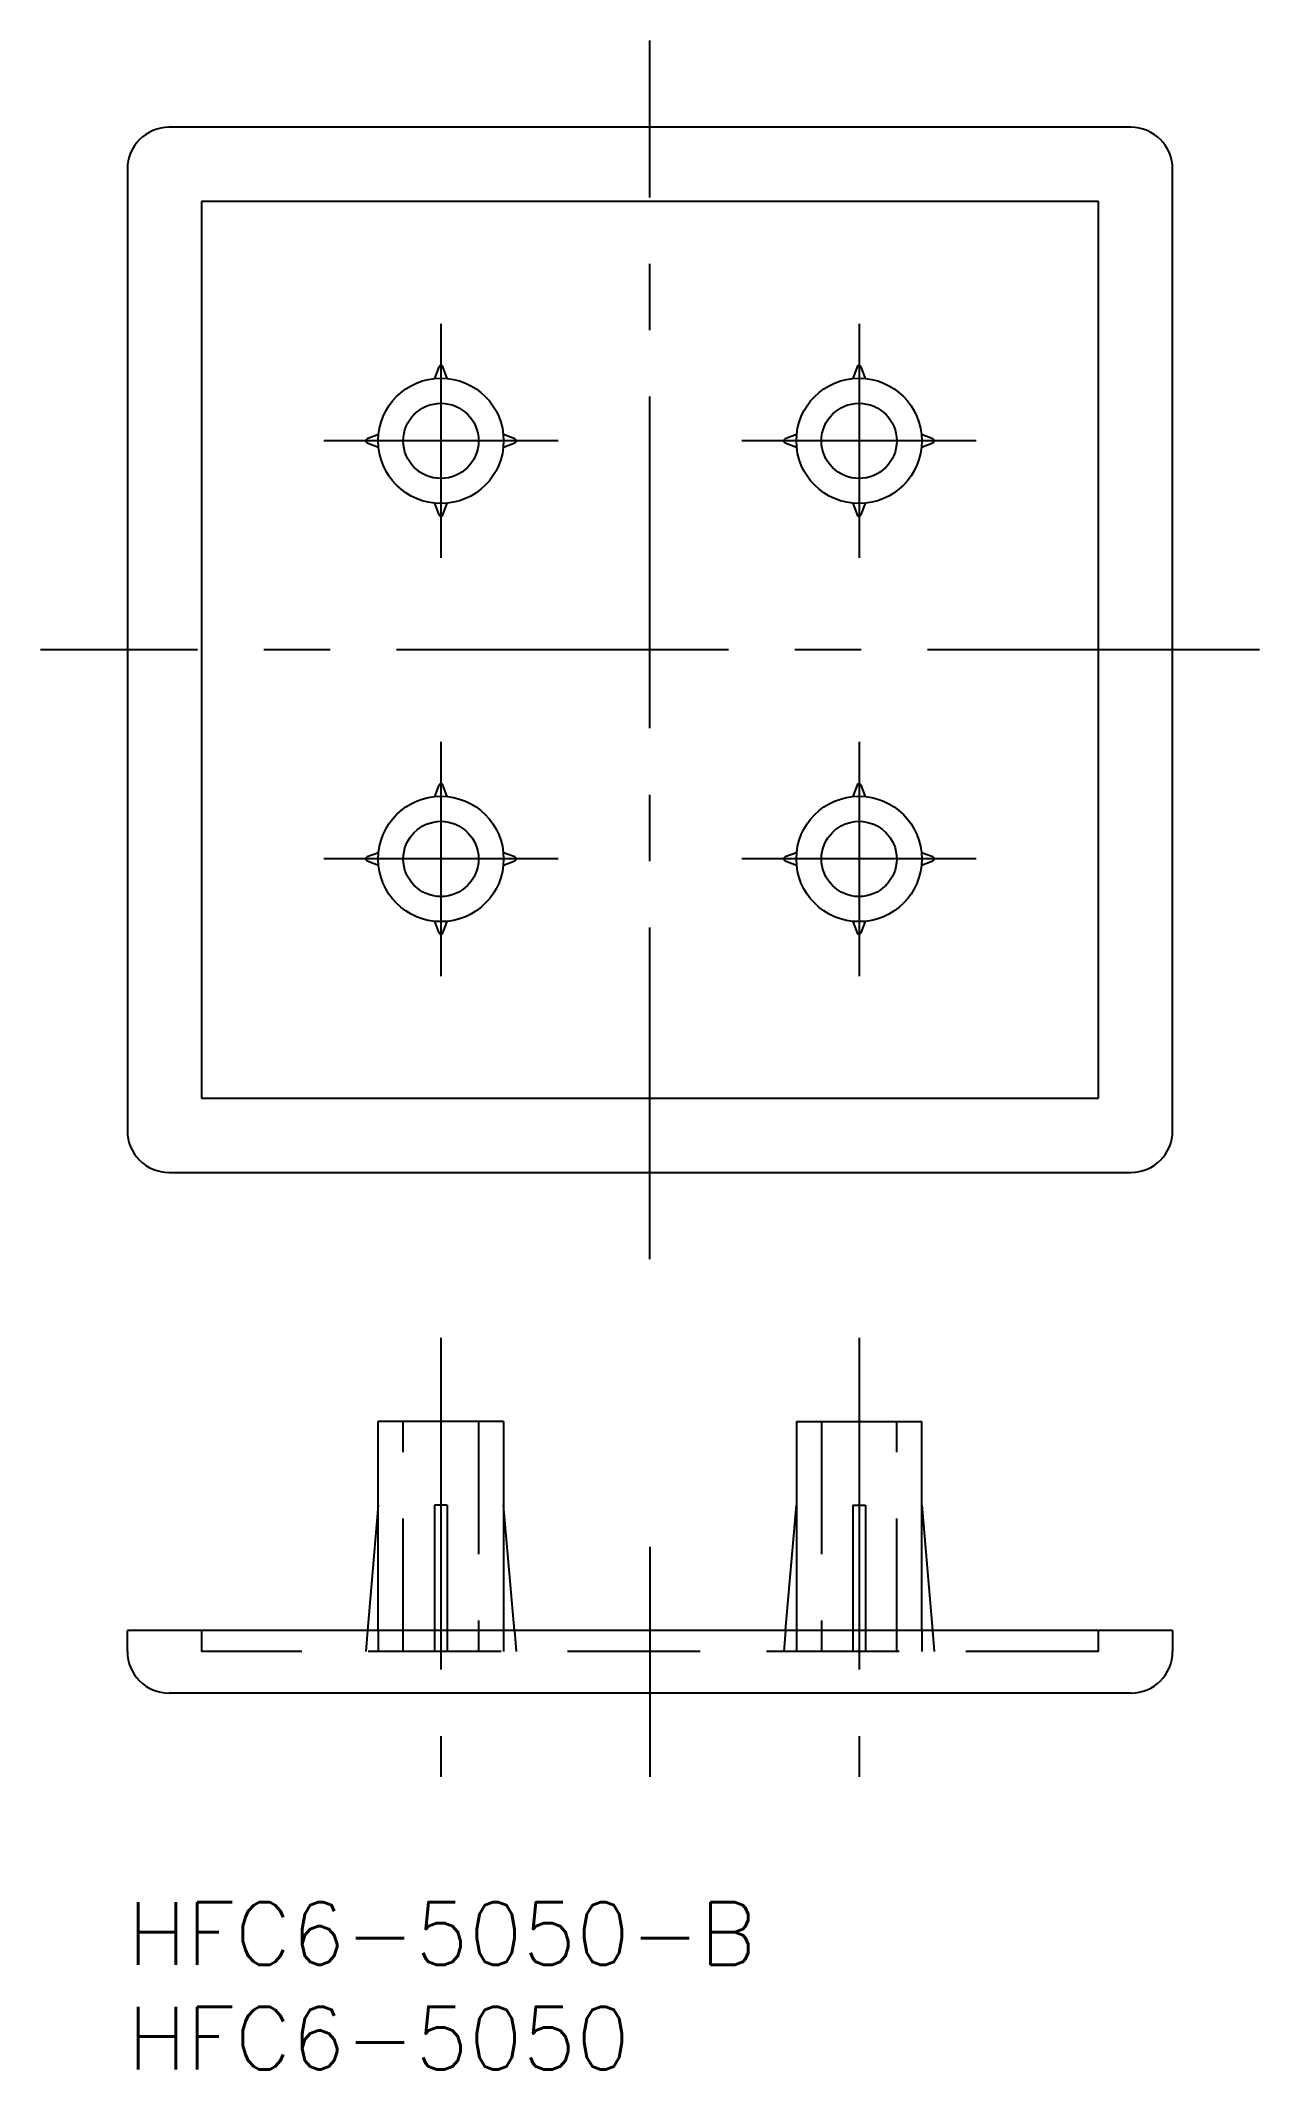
# Model space of a CAD drawing. Extents: x -4.1 to 54.2, y -8 to 89.1.
import ezdxf

# ---------------------------------------------------------------- set-up
doc = ezdxf.new("R2010")
doc.units = 0
doc.header["$LTSCALE"] = 0.5
doc.linetypes.add('CENTER', pattern=[50.8, 31.75, -6.35, 6.35, -6.35])
doc.linetypes.add('DASHED', pattern=[19.05, 12.7, -6.35])
for name, color, linetype in [('MSM_CENTER', 1, 'CENTER'), ('MSM_CONTINUOUS', 7, 'CONTINUOUS'), ('MSM_DASHED', 4, 'DASHED'), ('MSM_PART_NUMBER', 7, 'CONTINUOUS')]:
    doc.layers.add(name, color=color, linetype=linetype)
doc.styles.get("Standard").update_dxf_attribs({"font": 'txt.shx', "height": 3, "bigfont": 'bigfont.shx'})

# ---------------------------------------------------------------- blocks, each defined once
blk = doc.blocks.new('*U1')
at = {"layer": 'MSM_PART_NUMBER'}
blk.add_text('HFC6-5050', height=3, dxfattribs=at).set_placement((0, -8))

msp = doc.modelspace()

# ---------------------------------------------------------------- linework, layer by layer
at = {"layer": 'MSM_CENTER'}
for p, q in [((25, 30.757), (25, 89.057)), ((15, 75.507), (15, 64.307)), ((35, 75.507), (35, 64.307)), ((20.6, 69.907), (9.4, 69.907)), ((40.6, 69.907), (29.4, 69.907)), ((54.15, 59.907), (-4.15, 59.907)), ((15, 55.507), (15, 44.307)), ((35, 55.507), (35, 44.307)), ((20.6, 49.907), (9.4, 49.907)), ((40.6, 49.907), (29.4, 49.907)), ((15, 27), (15, 6)), ((35, 27), (35, 6)), ((25, 17), (25, 6))]:
    msp.add_line(p, q, dxfattribs=at)
at = {"layer": 'MSM_CONTINUOUS', "linetype": 'CONTINUOUS'}
for p, q in [((48, 84.907), (2, 84.907)), ((0, 82.907), (0, 36.907)), ((50, 36.907), (50, 82.907)), ((46.45, 81.357), (3.55, 81.357)), ((3.55, 81.357), (3.55, 38.457)), ((46.45, 38.457), (46.45, 81.357)), ((14.906, 73.442), (14.7, 72.892)), ((15.3, 72.892), (15.094, 73.442)), ((34.906, 73.442), (34.7, 72.892)), ((35.3, 72.892), (35.094, 73.442)), ((12.015, 70.207), (11.465, 70.001)), ((18.535, 70.001), (17.985, 70.207)), ((32.015, 70.207), (31.465, 70.001)), ((38.535, 70.001), (37.985, 70.207)), ((11.465, 69.813), (12.015, 69.607)), ((17.985, 69.607), (18.535, 69.813)), ((31.465, 69.813), (32.015, 69.607)), ((37.985, 69.607), (38.535, 69.813)), ((14.7, 66.922), (14.906, 66.372)), ((15.094, 66.372), (15.3, 66.922)), ((34.7, 66.922), (34.906, 66.372)), ((35.094, 66.372), (35.3, 66.922)), ((14.906, 53.442), (14.7, 52.892)), ((15.3, 52.892), (15.094, 53.442)), ((34.906, 53.442), (34.7, 52.892)), ((35.3, 52.892), (35.094, 53.442)), ((12.015, 50.207), (11.465, 50.001)), ((11.465, 49.813), (12.015, 49.607)), ((18.535, 50.001), (17.985, 50.207)), ((17.985, 49.607), (18.535, 49.813)), ((32.015, 50.207), (31.465, 50.001)), ((31.465, 49.813), (32.015, 49.607)), ((38.535, 50.001), (37.985, 50.207)), ((37.985, 49.607), (38.535, 49.813)), ((14.7, 46.922), (14.906, 46.372)), ((15.094, 46.372), (15.3, 46.922)), ((34.7, 46.922), (34.906, 46.372)), ((35.094, 46.372), (35.3, 46.922)), ((3.55, 38.457), (46.45, 38.457)), ((2, 34.907), (48, 34.907)), ((12, 13), (12, 23)), ((18, 23), (18, 13)), ((32, 23), (32, 13)), ((38, 13), (38, 23)), ((12, 19), (11.486, 13)), ((15.3, 19), (14.7, 19)), ((18.514, 13), (18, 19)), ((31.486, 13), (32, 19)), ((34.7, 19), (35.3, 19)), ((38, 19), (38.514, 13)), ((0, 12), (0, 13)), ((50, 13), (0, 13)), ((50, 13), (50, 12)), ((48, 10), (2, 10))]:
    msp.add_line(p, q, dxfattribs=at)
at = {"layer": 'MSM_CONTINUOUS'}
for p, q in [((18, 23), (12, 23)), ((32, 23), (38, 23)), ((14.7, 19), (14.7, 13)), ((15.3, 19), (15.3, 13)), ((34.7, 19), (34.7, 13)), ((35.3, 19), (35.3, 13))]:
    msp.add_line(p, q, dxfattribs=at)
at = {"layer": 'MSM_CONTINUOUS', "linetype": 'CONTINUOUS'}
for centre, radius in [((15, 69.907), 3), ((35, 69.907), 3), ((15, 69.907), 1.8), ((35, 69.907), 1.8), ((15, 49.907), 3), ((35, 49.907), 3), ((15, 49.907), 1.8), ((35, 49.907), 1.8)]:
    msp.add_circle(centre, radius, dxfattribs=at)
for centre, radius, start, end in [((2, 82.907), 2, 90, 180), ((48, 82.907), 2, 0, 90), ((15, 73.407), 0.1, 20.5616, 159.4384), ((35, 73.407), 0.1, 20.5616, 159.4384), ((11.5, 69.907), 0.1, 110.5616, 249.4384), ((18.5, 69.907), 0.1, 290.5616, 69.4384), ((31.5, 69.907), 0.1, 110.5616, 249.4384), ((38.5, 69.907), 0.1, 290.5616, 69.4384), ((15, 66.407), 0.1, 200.5616, 339.4384), ((35, 66.407), 0.1, 200.5616, 339.4384), ((15, 53.407), 0.1, 20.5616, 159.4384), ((35, 53.407), 0.1, 20.5616, 159.4384), ((11.5, 49.907), 0.1, 110.5616, 249.4384), ((18.5, 49.907), 0.1, 290.5616, 69.4384), ((31.5, 49.907), 0.1, 110.5616, 249.4384), ((38.5, 49.907), 0.1, 290.5616, 69.4384), ((15, 46.407), 0.1, 200.5616, 339.4384), ((35, 46.407), 0.1, 200.5616, 339.4384), ((2, 36.907), 2, 180, 270), ((48, 36.907), 2, 270, 0), ((2, 12), 2, 180, 270), ((48, 12), 2, 270, 0)]:
    msp.add_arc(centre, radius, start, end, dxfattribs=at)
at = {"layer": 'MSM_DASHED'}
for p, q in [((13.2, 12), (13.2, 23)), ((16.8, 23), (16.8, 12)), ((33.2, 23), (33.2, 12)), ((36.8, 12), (36.8, 23)), ((3.55, 13), (3.55, 12)), ((11.486, 13), (11.4, 12)), ((12, 13), (12, 12)), ((14.7, 13), (14.7, 12)), ((15.3, 13), (15.3, 12)), ((18, 13), (18, 12)), ((18.514, 13), (18.6, 12)), ((31.486, 13), (31.4, 12)), ((32, 13), (32, 12)), ((34.7, 13), (34.7, 12)), ((35.3, 13), (35.3, 12)), ((38, 13), (38, 12)), ((38.514, 13), (38.6, 12)), ((46.45, 12), (46.45, 13)), ((46.45, 12), (3.55, 12))]:
    msp.add_line(p, q, dxfattribs=at)

# ---------------------------------------------------------------- block references
at = {"layer": 'MSM_CONTINUOUS'}
msp.add_blockref('*U1', (0, 0), dxfattribs=at)

# ---------------------------------------------------------------- texts
at = {"layer": 'MSM_PART_NUMBER'}
msp.add_text('HFC6-5050-B', height=3, dxfattribs=at).set_placement((0, -3))

doc.saveas('drawing.dxf')
